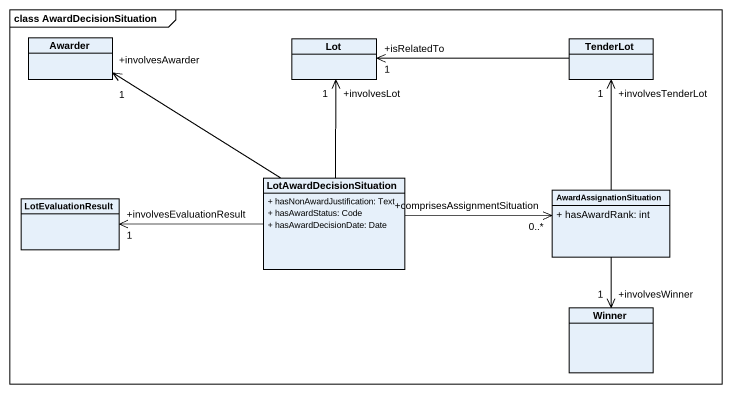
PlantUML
@startuml
mainframe class AwardDecisionSituation
hide circle
hide empty members
skinparam classAttributeIconSize 0
class Awarder
class Lot
class TenderLot
class LotAwardDecisionSituation {
  + hasNonAwardJustification: Text
  + hasAwardStatus: Code
  + hasAwardDecisionDate: Date
}
class LotEvaluationResult
class AwardAssignationSituation {
  + hasAwardRank: int
}
class Winner
TenderLot -left-> "+isRelatedTo\n1" Lot
LotAwardDecisionSituation -up-> "+involvesAwarder\n1" Awarder
LotAwardDecisionSituation -up-> "+involvesLot\n1" Lot
LotAwardDecisionSituation -left-> "+involvesEvaluationResult\n1" LotEvaluationResult
LotAwardDecisionSituation -right-> "+comprisesAssignmentSituation\n0..*" AwardAssignationSituation
AwardAssignationSituation -up-> "+involvesTenderLot\n1" TenderLot
AwardAssignationSituation --> "+involvesWinner\n1" Winner
@enduml
